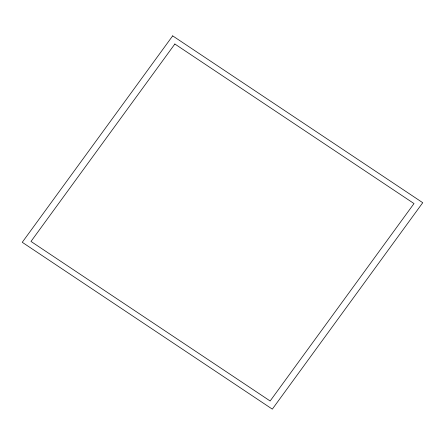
<?xml version="1.0" encoding="UTF-8"?>
<svg xmlns="http://www.w3.org/2000/svg" width="445" height="445" viewBox="0 0 445 445"><rect width="100%" height="100%" fill="white"/><g stroke="black" fill="none" stroke-linecap="round" stroke-linejoin="round"><path stroke-width="0.67" d="M172.682 35.867L22.25 242.297L272.318 409.133L422.75 202.703L172.682 35.867M174.857 44.011L30.989 241.435L270.143 400.99L414.011 203.565L174.857 44.011"/></g></svg>
